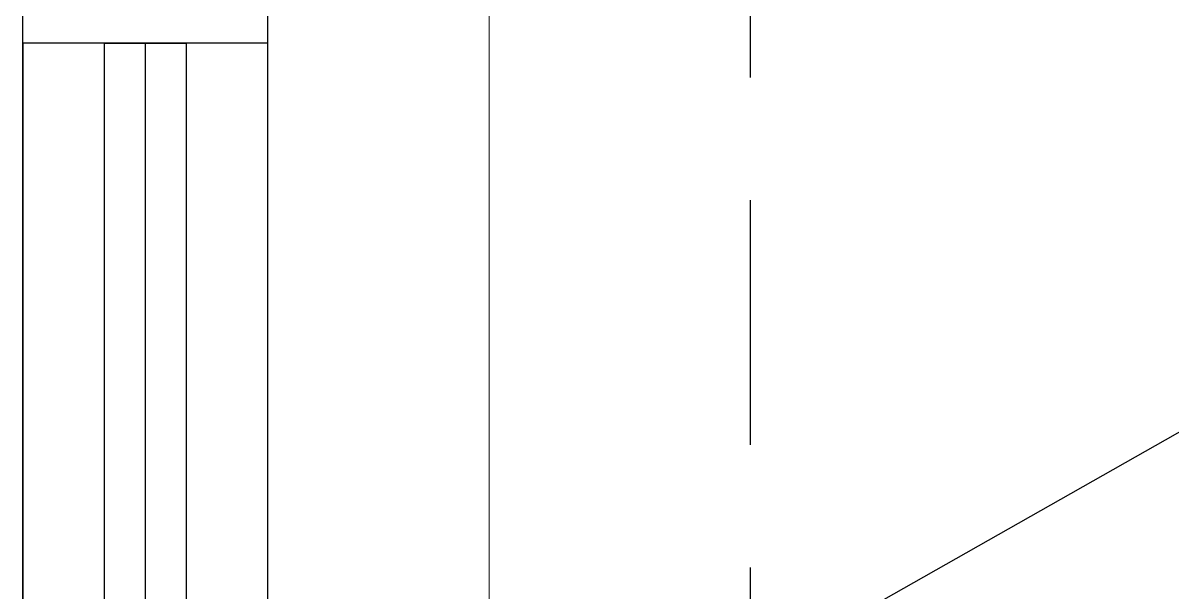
# Model space of a CAD drawing. Header units: millimetres. Extents: x 1464389 to 1998638, y -29162 to 256806.
# Drawn here: x 1539843 to 1540547, y 124986 to 125335 of the extents above; entities that cross this region are included whole.
import ezdxf

# ---------------------------------------------------------------- set-up
doc = ezdxf.new("R2010")
doc.units = ezdxf.units.MM
doc.header["$LTSCALE"] = 15
doc.linetypes.add('DASHED2', pattern=[0.375, 0.25, -0.125])
for name, color, linetype in [('A-WNDW', 4, 'Continuous'), ('GFC Walls', 14, 'Continuous'), ('Layer 1', 7, 'Continuous'), ('LS_DR_Washbasin', 165, 'Continuous')]:
    doc.layers.add(name, color=color, linetype=linetype)
doc.layers.add('floor raising', color=210, linetype='Continuous', lineweight=9)

msp = doc.modelspace()

# ---------------------------------------------------------------- linework, layer by layer
at = {"layer": 'A-WNDW', "ltscale": 0.5}
for p, q in [((1539992.89, 125322.28), (1539842.89, 125322.28)), ((1539842.89, 125322.28), (1539842.89, 124717.28)), ((1539892.89, 124717.28), (1539892.89, 125322.28)), ((1539892.89, 125322.28), (1539942.89, 125322.28)), ((1539917.89, 124717.28), (1539917.89, 125322.28)), ((1539942.89, 125322.28), (1539942.89, 124717.28)), ((1539992.89, 124717.28), (1539992.89, 125322.28))]:
    msp.add_line(p, q, dxfattribs=at)
at = {"layer": 'floor raising', "color": 251}
msp.add_line((1540128.66, 124714.28), (1540128.66, 125572.63), dxfattribs=at)
at = {"layer": 'GFC Walls'}
for p, q in [((1539842.89, 124567.28), (1539842.89, 126801.27)), ((1539992.89, 124567.28), (1539992.89, 126801.27))]:
    msp.add_line(p, q, dxfattribs=at)
at = {"layer": 'Layer 1', "color": 30, "linetype": 'DASHED2', "ltscale": 40, "true_color": 0xf26722}
msp.add_lwpolyline([(1540288.55, 126801.27), (1540288.55, 124567.6)], dxfattribs=at)
at = {"layer": 'LS_DR_Washbasin'}
msp.add_line((1540109.58, 124833.97), (1541492.89, 125617.28), dxfattribs=at)

doc.saveas('drawing.dxf')
